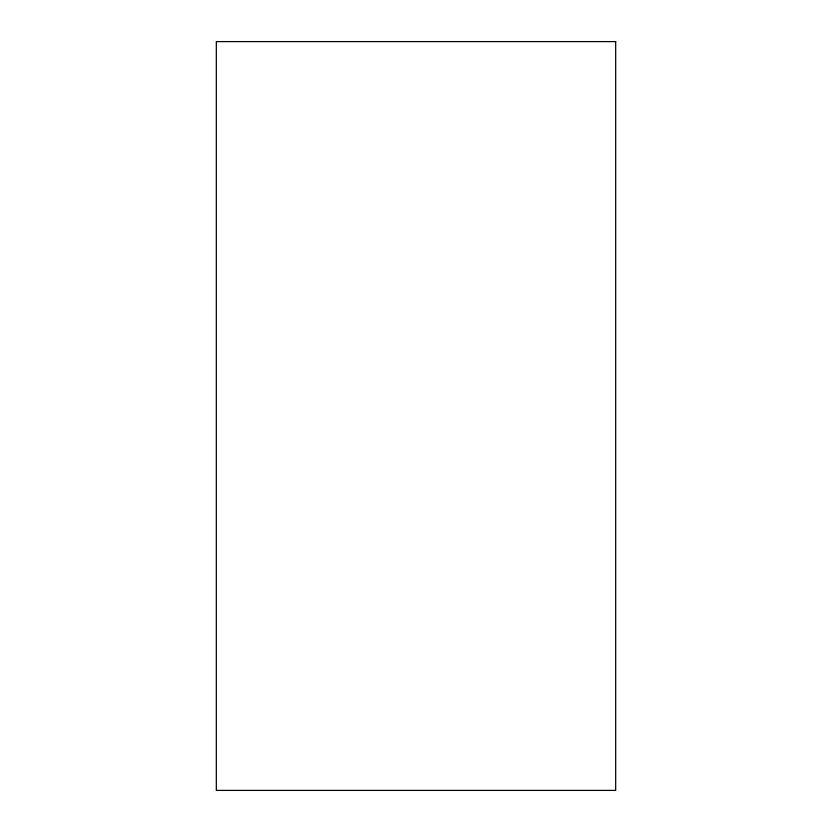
<?xml version="1.0" encoding="UTF-8"?>
<svg xmlns="http://www.w3.org/2000/svg" width="832" height="832" viewBox="0 0 832 832"><rect width="100%" height="100%" fill="white"/><g stroke="black" fill="none" stroke-linecap="round" stroke-linejoin="round"><path stroke-width="1.25" d="M615.68 41.6L216.32 41.6L216.32 790.4L615.68 790.4L615.68 41.6"/></g></svg>
